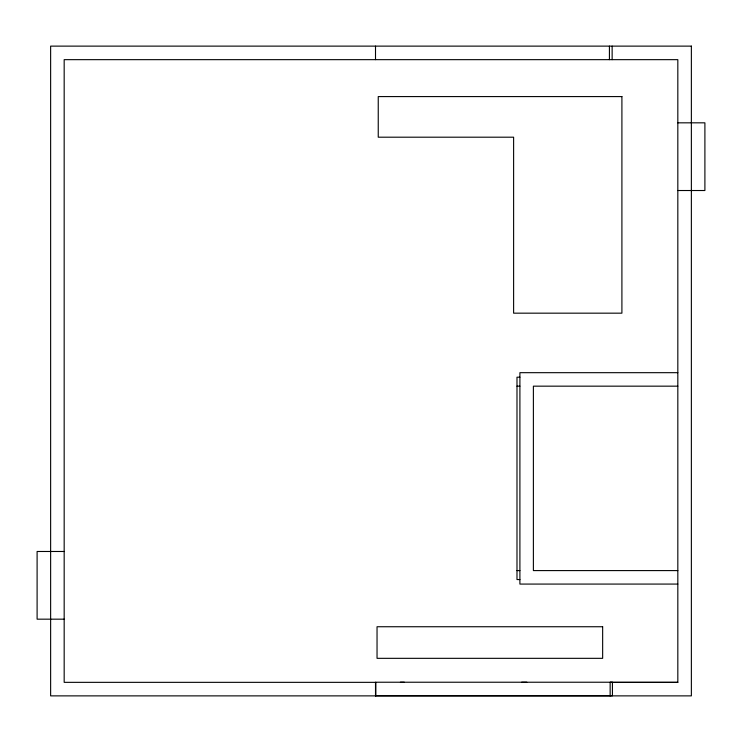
<?xml version="1.0" encoding="UTF-8"?>
<svg xmlns="http://www.w3.org/2000/svg" width="742" height="742" viewBox="0 0 742 742"><rect width="100%" height="100%" fill="white"/><g stroke="black" fill="none" stroke-linecap="round" stroke-linejoin="round"><path stroke-width="1.11" d="M610.147 695.875L610.147 682.343L677.826 682.343L677.826 59.657L64.174 59.657L64.174 682.343L375.804 682.343M677.826 122.829L704.9 122.829L704.9 190.518L677.826 190.518M677.826 372.679L519.901 372.679L519.901 584.075L677.826 584.075M519.901 377.196L516.988 377.196L516.988 579.558L519.901 579.558M516.988 386.165L519.901 386.165M677.826 386.165L533.387 386.165L533.387 570.589L677.826 570.589M64.174 551.482L37.1 551.482L37.1 619.171L64.174 619.171M516.988 570.589L519.901 570.589M400.42 682.232L404.288 682.232M521.654 682.232L526.811 682.232M610.147 682.343L677.826 682.343M375.804 695.764L612.428 695.764L612.428 682.232L375.804 682.232L375.804 695.875M612.141 46.125L612.141 59.657M609.423 46.125L609.423 59.657M375.508 46.125L375.508 59.657M375.508 682.343L375.508 695.875M691.368 46.125L50.632 46.125L50.632 695.875L691.368 695.875L691.368 46.125M621.907 96.581L378.244 96.581L378.244 137.196L513.612 137.196L513.612 313.17L621.907 313.17L621.907 96.581M602.652 626.74L377.038 626.74L377.038 658.33L602.652 658.33L602.652 626.74"/></g></svg>
